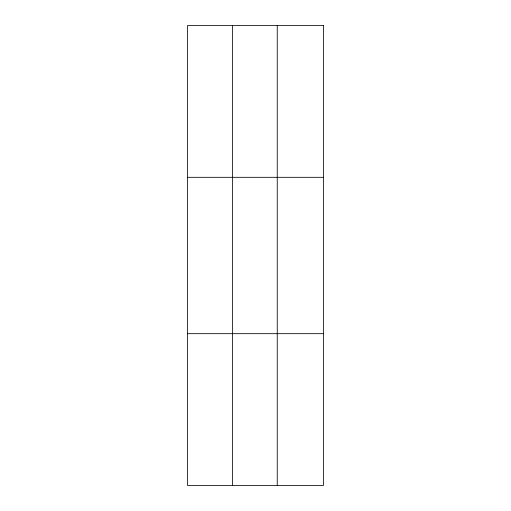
<?xml version="1.0" encoding="UTF-8"?>
<svg xmlns="http://www.w3.org/2000/svg" width="511" height="511" viewBox="0 0 511 511"><rect width="100%" height="100%" fill="white"/><g stroke="black" fill="none" stroke-linecap="round" stroke-linejoin="round"><path stroke-width="0.77" d="M232.39 25.55L232.39 485.45M187.531 177.317L323.469 177.317M187.531 333.683L323.469 333.683M277.249 25.55L277.249 485.45M323.469 25.55L323.469 485.45L187.531 485.45L187.531 25.55L323.469 25.55"/></g></svg>
